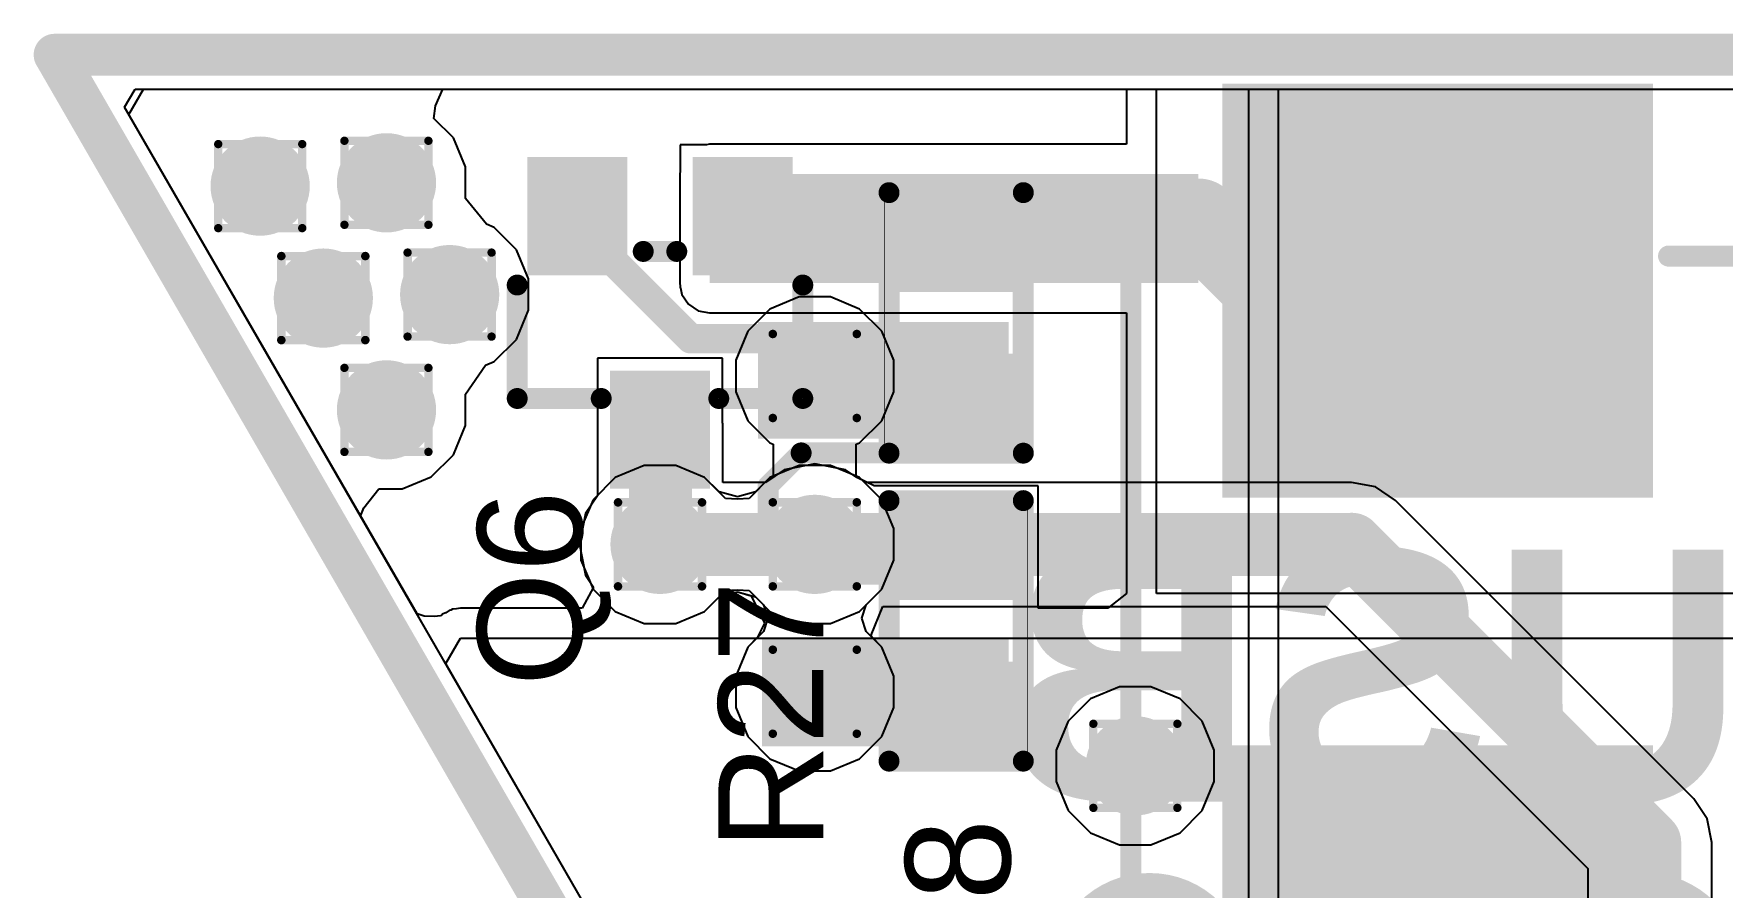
# Model space of a CAD drawing. Header units: inches. Extents: x -13 to 254, y -7 to 63.
# Drawn here: x -12.63 to -2.42, y 29.97 to 35.13 of the extents above; entities that cross this region are included whole.
import ezdxf

# ---------------------------------------------------------------- set-up
doc = ezdxf.new("R2010")
doc.units = ezdxf.units.IN
for name, color, linetype in [('Board Shape', 216, 'Continuous'), ('Bottom Layer', 5, 'Continuous'), ('Bottom Overlay', 54, 'Continuous'), ('Bottom Paste', 16, 'Continuous'), ('Bottom Solder', 6, 'Continuous'), ('Drill Drawing', 1, 'Continuous'), ('GND', 16, 'Continuous'), ('POWER', 76, 'Continuous'), ('Top Layer', 1, 'Continuous'), ('Top Overlay', 2, 'Continuous'), ('Top Paste', 8, 'Continuous'), ('Top Solder', 216, 'Continuous'), ('Via Holes', 16, 'Continuous')]:
    doc.layers.add(name, color=color, linetype=linetype)
doc.styles.add('Arial', font='', dxfattribs={"height": 0.2})
doc.styles.add('Arial_Bold', font='', dxfattribs={"height": 0.2})
doc.styles.get('Arial').set_extended_font_data('Arial')
doc.styles.get('Arial_Bold').set_extended_font_data('Arial', bold=True)

# ---------------------------------------------------------------- blocks, each defined once
blk = doc.blocks.new('R___0402_6')
at = {"layer": 'Top Layer'}
for points in [[(-0.699, -0.318), (-0.699, 0.318), (-0.241, 0.318), (-0.241, -0.318)], [(0.241, -0.318), (0.241, 0.318), (0.699, 0.318), (0.699, -0.318)]]:
    blk.add_hatch(color=1, dxfattribs=at).paths.add_polyline_path(points)
at = {"layer": 'Top Paste'}
for points in [[(-0.699, -0.318), (-0.699, 0.318), (-0.241, 0.318), (-0.241, -0.318)], [(0.241, -0.318), (0.241, 0.318), (0.699, 0.318), (0.699, -0.318)]]:
    blk.add_hatch(color=8, dxfattribs=at).paths.add_polyline_path(points)
at = {"layer": 'Top Solder'}
for points in [[(-0.754, -0.373), (-0.754, 0.373), (-0.186, 0.373), (-0.186, -0.373)], [(0.186, -0.373), (0.186, 0.373), (0.754, 0.373), (0.754, -0.373)]]:
    blk.add_hatch(color=216, dxfattribs=at).paths.add_polyline_path(points)
at = {"layer": 'Top Overlay'}
for points, const_width in [([(-0.787, 0.406), (0.787, 0.406)], 0.127), ([(-0.787, 0.406), (-0.787, -0.406)], 0.127), ([(0.787, 0.406), (0.787, -0.406)], 0.127), ([(-0.787, -0.406), (0.787, -0.406)], 0.127), ([(-0.813, -0.432), (0.813, -0.432)], 0.00323)]:
    blk.add_lwpolyline(points, dxfattribs=dict(at, const_width=const_width))
for points, const_width in [([(-0.819, 0.406, 1), (-0.756, 0.406, 1)], 0.0635), ([(-0.819, 0.406, 1), (-0.756, 0.406, 1)], 0.0635), ([(0.756, 0.406, 1), (0.819, 0.406, 1)], 0.0635), ([(0.756, 0.406, 1), (0.819, 0.406, 1)], 0.0635), ([(-0.819, -0.406, 1), (-0.756, -0.406, 1)], 0.0635), ([(-0.819, -0.406, 1), (-0.756, -0.406, 1)], 0.0635), ([(0.756, -0.406, 1), (0.819, -0.406, 1)], 0.0635), ([(0.756, -0.406, 1), (0.819, -0.406, 1)], 0.0635), ([(-0.814, -0.432, 1), (-0.812, -0.432, 1)], 0.00161), ([(0.812, -0.432, 1), (0.814, -0.432, 1)], 0.00161)]:
    blk.add_lwpolyline(points, format="xyb", close=True, dxfattribs=dict(at, const_width=const_width))
blk = doc.blocks.new('R___0402_7')
at = {"layer": 'Top Layer'}
for points in [[(-0.699, -0.318), (-0.699, 0.317), (-0.241, 0.317), (-0.241, -0.318)], [(0.241, -0.318), (0.241, 0.317), (0.699, 0.317), (0.699, -0.318)]]:
    blk.add_hatch(color=1, dxfattribs=at).paths.add_polyline_path(points)
at = {"layer": 'Top Paste'}
for points in [[(-0.699, -0.318), (-0.699, 0.317), (-0.241, 0.317), (-0.241, -0.318)], [(0.241, -0.318), (0.241, 0.317), (0.699, 0.317), (0.699, -0.318)]]:
    blk.add_hatch(color=8, dxfattribs=at).paths.add_polyline_path(points)
at = {"layer": 'Top Solder'}
for points in [[(-0.754, -0.373), (-0.754, 0.373), (-0.186, 0.373), (-0.186, -0.373)], [(0.186, -0.373), (0.186, 0.373), (0.754, 0.373), (0.754, -0.373)]]:
    blk.add_hatch(color=216, dxfattribs=at).paths.add_polyline_path(points)
at = {"layer": 'Top Overlay'}
for points, const_width in [([(0.787, 0.406), (-0.787, 0.406)], 0.127), ([(-0.787, -0.406), (-0.787, 0.406)], 0.127), ([(0.787, -0.406), (0.787, 0.406)], 0.127), ([(0.787, -0.406), (-0.787, -0.406)], 0.127), ([(0.813, -0.432), (-0.813, -0.432)], 0.00323)]:
    blk.add_lwpolyline(points, dxfattribs=dict(at, const_width=const_width))
for points, const_width in [([(-0.819, 0.406, 1), (-0.756, 0.406, 1)], 0.0635), ([(-0.819, 0.406, 1), (-0.756, 0.406, 1)], 0.0635), ([(0.756, 0.406, 1), (0.819, 0.406, 1)], 0.0635), ([(0.756, 0.406, 1), (0.819, 0.406, 1)], 0.0635), ([(-0.819, -0.406, 1), (-0.756, -0.406, 1)], 0.0635), ([(-0.819, -0.406, 1), (-0.756, -0.406, 1)], 0.0635), ([(0.756, -0.406, 1), (0.819, -0.406, 1)], 0.0635), ([(0.756, -0.406, 1), (0.819, -0.406, 1)], 0.0635), ([(-0.814, -0.432, 1), (-0.812, -0.432, 1)], 0.00161), ([(0.812, -0.432, 1), (0.814, -0.432, 1)], 0.00161)]:
    blk.add_lwpolyline(points, format="xyb", close=True, dxfattribs=dict(at, const_width=const_width))
blk = doc.blocks.new('SOT_523__8')
at = {"layer": 'Top Layer'}
for points in [[(-0.2, 0.9), (0.2, 0.9), (0.2, 0.39), (-0.2, 0.39)], [(-0.7, -0.39), (-0.3, -0.39), (-0.3, -0.9), (-0.7, -0.9)], [(0.3, -0.39), (0.7, -0.39), (0.7, -0.9), (0.3, -0.9)]]:
    blk.add_hatch(color=1, dxfattribs=at).paths.add_polyline_path(points)
at = {"layer": 'Top Paste'}
for points in [[(-0.2, 0.9), (0.2, 0.9), (0.2, 0.39), (-0.2, 0.39)], [(-0.7, -0.39), (-0.3, -0.39), (-0.3, -0.9), (-0.7, -0.9)], [(0.3, -0.39), (0.7, -0.39), (0.7, -0.9), (0.3, -0.9)]]:
    blk.add_hatch(color=8, dxfattribs=at).paths.add_polyline_path(points)
at = {"layer": 'Top Solder'}
for points in [[(-0.302, 1.002), (0.302, 1.002), (0.302, 0.288), (-0.302, 0.288)], [(-0.802, -0.288), (-0.198, -0.288), (-0.198, -1.002), (-0.802, -1.002)], [(0.198, -0.288), (0.802, -0.288), (0.802, -1.002), (0.198, -1.002)]]:
    blk.add_hatch(color=216, dxfattribs=at).paths.add_polyline_path(points)
at = {"layer": 'Top Overlay', "const_width": 0.127}
for points in [[(-0.864, -0.229), (-0.864, 0.457)], [(-0.356, 0.457), (-0.864, 0.457)], [(0.864, 0.457), (0.356, 0.457)], [(0.864, 0.457), (0.864, -0.229)], [(0.102, -0.432), (-0.102, -0.432)], [(-0.838, -0.635), (-0.965, -0.508)], [(-0.965, -0.508), (-0.965, -0.762)], [(-0.838, -0.635), (-0.965, -0.762)]]:
    blk.add_lwpolyline(points, dxfattribs=at)
at = {"layer": 'Top Overlay', "const_width": 0.0635}
for points in [[(-0.895, 0.457, 1), (-0.832, 0.457, 1)], [(-0.895, 0.457, 1), (-0.832, 0.457, 1)], [(-0.387, 0.457, 1), (-0.324, 0.457, 1)], [(0.324, 0.457, 1), (0.387, 0.457, 1)], [(0.832, 0.457, 1), (0.895, 0.457, 1)], [(0.832, 0.457, 1), (0.895, 0.457, 1)], [(-0.895, -0.229, 1), (-0.832, -0.229, 1)], [(0.832, -0.229, 1), (0.895, -0.229, 1)], [(-0.133, -0.432, 1), (-0.07, -0.432, 1)], [(0.07, -0.432, 1), (0.133, -0.432, 1)], [(-0.997, -0.508, 1), (-0.933, -0.508, 1)], [(-0.997, -0.508, 1), (-0.933, -0.508, 1)], [(-0.87, -0.635, 1), (-0.806, -0.635, 1)], [(-0.87, -0.635, 1), (-0.806, -0.635, 1)], [(-0.997, -0.762, 1), (-0.933, -0.762, 1)], [(-0.997, -0.762, 1), (-0.933, -0.762, 1)]]:
    blk.add_lwpolyline(points, format="xyb", close=True, dxfattribs=at)
blk = doc.blocks.new('SMB__10')
at = {"layer": 'Top Layer'}
for points in [[(-3.15, -1.2), (-3.15, 1.2), (-0.85, 1.2), (-0.85, -1.2)], [(0.85, -1.2), (0.85, 1.2), (3.15, 1.2), (3.15, -1.2)]]:
    blk.add_hatch(color=1, dxfattribs=at).paths.add_polyline_path(points)
at = {"layer": 'Top Overlay'}
for points in [[(2.593, 1.29), (4.586, 1.29), (4.586, 1.91), (2.593, 1.91)], [(3.346, -1.651), (4.586, -1.651), (4.586, 1.347), (3.346, 1.347)], [(2.588, -1.904), (4.586, -1.904), (4.586, -1.283), (2.588, -1.283)]]:
    blk.add_hatch(color=2, dxfattribs=at).paths.add_polyline_path(points)
at = {"layer": 'Top Paste'}
for points in [[(-3.15, -1.2), (-3.15, 1.2), (-0.85, 1.2), (-0.85, -1.2)], [(0.85, -1.2), (0.85, 1.2), (3.15, 1.2), (3.15, -1.2)]]:
    blk.add_hatch(color=8, dxfattribs=at).paths.add_polyline_path(points)
at = {"layer": 'Top Solder'}
for points in [[(-3.252, -1.302), (-3.252, 1.302), (-0.749, 1.302), (-0.749, -1.302)], [(0.748, -1.302), (0.748, 1.302), (3.251, 1.302), (3.251, -1.302)]]:
    blk.add_hatch(color=216, dxfattribs=at).paths.add_polyline_path(points)
at = {"layer": 'Top Overlay', "const_width": 0.127}
for points in [[(-2.21, 1.397), (-2.21, 1.854)], [(2.591, 1.854), (-2.21, 1.854)], [(-2.21, -1.854), (-2.21, -1.397)], [(2.591, -1.854), (-2.21, -1.854)]]:
    blk.add_lwpolyline(points, dxfattribs=at)
at = {"layer": 'Top Overlay', "const_width": 0.0635}
for points in [[(-2.242, 1.854, 1), (-2.178, 1.854, 1)], [(-2.242, 1.854, 1), (-2.178, 1.854, 1)], [(2.559, 1.854, 1), (2.623, 1.854, 1)], [(-2.242, 1.397, 1), (-2.178, 1.397, 1)], [(-2.242, -1.397, 1), (-2.178, -1.397, 1)], [(-2.242, -1.854, 1), (-2.178, -1.854, 1)], [(-2.242, -1.854, 1), (-2.178, -1.854, 1)], [(2.559, -1.854, 1), (2.623, -1.854, 1)]]:
    blk.add_lwpolyline(points, format="xyb", close=True, dxfattribs=at)
blk = doc.blocks.new('T____________0_5___B_17')
at = {"layer": 'Bottom Layer'}
h = blk.add_hatch(color=5, dxfattribs=at)
edge = h.paths.add_edge_path()
edge.add_arc((-3.37, -2.448), 0.5, 180, 360)
edge.add_line((-2.87, -2.448), (-2.87, -1.948))
edge.add_arc((-3.37, -1.948), 0.5, 0, 180)
edge.add_line((-3.87, -1.948), (-3.87, -2.448))
at = {"layer": 'Bottom Paste'}
h = blk.add_hatch(color=16, dxfattribs=at)
edge = h.paths.add_edge_path()
edge.add_arc((-3.37, -2.448), 0.5, 180, 360)
edge.add_line((-2.87, -2.448), (-2.87, -1.948))
edge.add_arc((-3.37, -1.948), 0.5, 0, 180)
edge.add_line((-3.87, -1.948), (-3.87, -2.448))
at = {"layer": 'Bottom Solder'}
h = blk.add_hatch(color=6, dxfattribs=at)
edge = h.paths.add_edge_path()
edge.add_arc((-3.37, -2.448), 0.602, 180, 360)
edge.add_line((-2.769, -2.448), (-2.769, -1.948))
edge.add_arc((-3.37, -1.948), 0.602, 0, 180)
edge.add_line((-3.972, -1.948), (-3.972, -2.448))
blk = doc.blocks.new('T____________0_5___B_18')
at = {"layer": 'Bottom Layer'}
h = blk.add_hatch(color=5, dxfattribs=at)
edge = h.paths.add_edge_path()
edge.add_arc((-3.48, -0.733), 0.5, 180, 360)
edge.add_line((-2.98, -0.733), (-2.98, -0.233))
edge.add_arc((-3.48, -0.233), 0.5, 0, 180)
edge.add_line((-3.98, -0.233), (-3.98, -0.733))
at = {"layer": 'Bottom Paste'}
h = blk.add_hatch(color=16, dxfattribs=at)
edge = h.paths.add_edge_path()
edge.add_arc((-3.48, -0.733), 0.5, 180, 360)
edge.add_line((-2.98, -0.733), (-2.98, -0.233))
edge.add_arc((-3.48, -0.233), 0.5, 0, 180)
edge.add_line((-3.98, -0.233), (-3.98, -0.733))
at = {"layer": 'Bottom Solder'}
h = blk.add_hatch(color=6, dxfattribs=at)
edge = h.paths.add_edge_path()
edge.add_arc((-3.48, -0.733), 0.602, 180, 360)
edge.add_line((-2.878, -0.733), (-2.878, -0.233))
edge.add_arc((-3.48, -0.233), 0.602, 0, 180)
edge.add_line((-4.081, -0.233), (-4.081, -0.733))
blk = doc.blocks.new('T____________0_5___B_19')
at = {"layer": 'Bottom Layer'}
h = blk.add_hatch(color=5, dxfattribs=at)
edge = h.paths.add_edge_path()
edge.add_arc((-9.288, -2.43), 0.5, 180, 360)
edge.add_line((-8.788, -2.43), (-8.788, -1.93))
edge.add_arc((-9.288, -1.93), 0.5, 0, 180)
edge.add_line((-9.788, -1.93), (-9.788, -2.43))
at = {"layer": 'Bottom Paste'}
h = blk.add_hatch(color=16, dxfattribs=at)
edge = h.paths.add_edge_path()
edge.add_arc((-9.288, -2.43), 0.5, 180, 360)
edge.add_line((-8.788, -2.43), (-8.788, -1.93))
edge.add_arc((-9.288, -1.93), 0.5, 0, 180)
edge.add_line((-9.788, -1.93), (-9.788, -2.43))
at = {"layer": 'Bottom Solder'}
h = blk.add_hatch(color=6, dxfattribs=at)
edge = h.paths.add_edge_path()
edge.add_arc((-9.288, -2.43), 0.602, 180, 360)
edge.add_line((-8.687, -2.43), (-8.687, -1.93))
edge.add_arc((-9.288, -1.93), 0.602, 0, 180)
edge.add_line((-9.89, -1.93), (-9.89, -2.43))

msp = doc.modelspace()

# ---------------------------------------------------------------- hatches: boundary and pattern name
at = {"layer": 'Bottom Layer'}
h = msp.add_hatch(color=5, dxfattribs=at)
edge = h.paths.add_edge_path()
edge.add_arc((-10.494, 34.226), 0.3, 0, 360)
h = msp.add_hatch(color=5, dxfattribs=at)
edge = h.paths.add_edge_path()
edge.add_arc((-11.258, 34.206), 0.3, 0, 360)
h = msp.add_hatch(color=5, dxfattribs=at)
edge = h.paths.add_edge_path()
edge.add_arc((-10.876, 33.529), 0.3, 0, 360)
h = msp.add_hatch(color=5, dxfattribs=at)
edge = h.paths.add_edge_path()
edge.add_arc((-10.112, 33.55), 0.3, 0, 360)
h = msp.add_hatch(color=5, dxfattribs=at)
edge = h.paths.add_edge_path()
edge.add_arc((-7.904, 33.058), 0.3, 0, 360)
h = msp.add_hatch(color=5, dxfattribs=at)
edge = h.paths.add_edge_path()
edge.add_arc((-10.494, 32.853), 0.3, 0, 360)
h = msp.add_hatch(color=5, dxfattribs=at)
edge = h.paths.add_edge_path()
edge.add_arc((-8.84, 32.04), 0.3, 0, 360)
h = msp.add_hatch(color=5, dxfattribs=at)
edge = h.paths.add_edge_path()
edge.add_arc((-7.904, 32.04), 0.3, 0, 360)
h = msp.add_hatch(color=5, dxfattribs=at)
edge = h.paths.add_edge_path()
edge.add_arc((-7.904, 31.149), 0.3, 0, 360)
h = msp.add_hatch(color=5, dxfattribs=at)
edge = h.paths.add_edge_path()
edge.add_arc((-5.966, 30.701), 0.3, 0, 360)
at = {"layer": 'GND'}
h = msp.add_hatch(color=16, dxfattribs=at)
edge = h.paths.add_edge_path()
edge.add_arc((-10.494, 34.226), 0.3, 0, 360)
h = msp.add_hatch(color=16, dxfattribs=at)
edge = h.paths.add_edge_path()
edge.add_arc((-11.258, 34.206), 0.3, 0, 360)
h = msp.add_hatch(color=16, dxfattribs=at)
edge = h.paths.add_edge_path()
edge.add_arc((-10.876, 33.529), 0.3, 0, 360)
h = msp.add_hatch(color=16, dxfattribs=at)
edge = h.paths.add_edge_path()
edge.add_arc((-10.112, 33.55), 0.3, 0, 360)
h = msp.add_hatch(color=16, dxfattribs=at)
edge = h.paths.add_edge_path()
edge.add_arc((-7.904, 33.058), 0.3, 0, 360)
h = msp.add_hatch(color=16, dxfattribs=at)
edge = h.paths.add_edge_path()
edge.add_arc((-10.494, 32.853), 0.3, 0, 360)
h = msp.add_hatch(color=16, dxfattribs=at)
edge = h.paths.add_edge_path()
edge.add_arc((-8.84, 32.04), 0.3, 0, 360)
h = msp.add_hatch(color=16, dxfattribs=at)
edge = h.paths.add_edge_path()
edge.add_arc((-7.904, 32.04), 0.3, 0, 360)
h = msp.add_hatch(color=16, dxfattribs=at)
edge = h.paths.add_edge_path()
edge.add_arc((-7.904, 31.149), 0.3, 0, 360)
h = msp.add_hatch(color=16, dxfattribs=at)
edge = h.paths.add_edge_path()
edge.add_arc((-5.966, 30.701), 0.3, 0, 360)
at = {"layer": 'POWER'}
h = msp.add_hatch(color=76, dxfattribs=at)
edge = h.paths.add_edge_path()
edge.add_arc((-10.494, 34.226), 0.3, 0, 360)
h = msp.add_hatch(color=76, dxfattribs=at)
edge = h.paths.add_edge_path()
edge.add_arc((-11.258, 34.206), 0.3, 0, 360)
h = msp.add_hatch(color=76, dxfattribs=at)
edge = h.paths.add_edge_path()
edge.add_arc((-10.876, 33.529), 0.3, 0, 360)
h = msp.add_hatch(color=76, dxfattribs=at)
edge = h.paths.add_edge_path()
edge.add_arc((-10.112, 33.55), 0.3, 0, 360)
h = msp.add_hatch(color=76, dxfattribs=at)
edge = h.paths.add_edge_path()
edge.add_arc((-7.904, 33.058), 0.3, 0, 360)
h = msp.add_hatch(color=76, dxfattribs=at)
edge = h.paths.add_edge_path()
edge.add_arc((-10.494, 32.853), 0.3, 0, 360)
h = msp.add_hatch(color=76, dxfattribs=at)
edge = h.paths.add_edge_path()
edge.add_arc((-8.84, 32.04), 0.3, 0, 360)
h = msp.add_hatch(color=76, dxfattribs=at)
edge = h.paths.add_edge_path()
edge.add_arc((-7.904, 32.04), 0.3, 0, 360)
h = msp.add_hatch(color=76, dxfattribs=at)
edge = h.paths.add_edge_path()
edge.add_arc((-7.904, 31.149), 0.3, 0, 360)
h = msp.add_hatch(color=76, dxfattribs=at)
edge = h.paths.add_edge_path()
edge.add_arc((-5.966, 30.701), 0.3, 0, 360)
at = {"layer": 'Top Layer'}
h = msp.add_hatch(color=1, dxfattribs=at)
edge = h.paths.add_edge_path()
edge.add_arc((-10.494, 34.226), 0.3, 0, 360)
h = msp.add_hatch(color=1, dxfattribs=at)
edge = h.paths.add_edge_path()
edge.add_arc((-11.258, 34.206), 0.3, 0, 360)
for points in [[(-8.54, 33.62), (-5.584, 33.62), (-5.584, 34.279), (-8.54, 34.279)], [(-8.247, 32.68), (-6.731, 32.68), (-6.731, 33.385), (-8.247, 33.385)], [(-8.223, 30.819), (-6.731, 30.819), (-6.731, 31.473), (-8.223, 31.473)]]:
    msp.add_hatch(color=1, dxfattribs=at).paths.add_polyline_path(points)
h = msp.add_hatch(color=1, dxfattribs=at)
edge = h.paths.add_edge_path()
edge.add_arc((-10.876, 33.529), 0.3, 0, 360)
h = msp.add_hatch(color=1, dxfattribs=at)
edge = h.paths.add_edge_path()
edge.add_arc((-10.112, 33.55), 0.3, 0, 360)
h = msp.add_hatch(color=1, dxfattribs=at)
edge = h.paths.add_edge_path()
edge.add_arc((-7.904, 33.058), 0.3, 0, 360)
h = msp.add_hatch(color=1, dxfattribs=at)
edge = h.paths.add_edge_path()
edge.add_arc((-10.494, 32.853), 0.3, 0, 360)
h = msp.add_hatch(color=1, dxfattribs=at)
edge = h.paths.add_edge_path()
edge.add_arc((-8.84, 32.04), 0.3, 0, 360)
h = msp.add_hatch(color=1, dxfattribs=at)
edge = h.paths.add_edge_path()
edge.add_arc((-7.904, 32.04), 0.3, 0, 360)
h = msp.add_hatch(color=1, dxfattribs=at)
edge = h.paths.add_edge_path()
edge.add_arc((-7.904, 31.149), 0.3, 0, 360)
h = msp.add_hatch(color=1, dxfattribs=at)
edge = h.paths.add_edge_path()
edge.add_arc((-5.966, 30.701), 0.3, 0, 360)
at = {"layer": 'Via Holes'}
h = msp.add_hatch(color=7, dxfattribs=at)
edge = h.paths.add_edge_path()
edge.add_arc((-11.258, 34.206), 0.15, 0, 360)
h = msp.add_hatch(color=7, dxfattribs=at)
edge = h.paths.add_edge_path()
edge.add_arc((-10.494, 34.226), 0.15, 0, 360)
h = msp.add_hatch(color=7, dxfattribs=at)
edge = h.paths.add_edge_path()
edge.add_arc((-10.112, 33.55), 0.15, 0, 360)
h = msp.add_hatch(color=7, dxfattribs=at)
edge = h.paths.add_edge_path()
edge.add_arc((-10.876, 33.529), 0.15, 0, 360)
h = msp.add_hatch(color=7, dxfattribs=at)
edge = h.paths.add_edge_path()
edge.add_arc((-7.904, 33.058), 0.15, 0, 360)
h = msp.add_hatch(color=7, dxfattribs=at)
edge = h.paths.add_edge_path()
edge.add_arc((-10.494, 32.853), 0.15, 0, 360)
h = msp.add_hatch(color=7, dxfattribs=at)
edge = h.paths.add_edge_path()
edge.add_arc((-8.84, 32.04), 0.15, 0, 360)
h = msp.add_hatch(color=7, dxfattribs=at)
edge = h.paths.add_edge_path()
edge.add_arc((-7.904, 32.04), 0.15, 0, 360)
h = msp.add_hatch(color=7, dxfattribs=at)
edge = h.paths.add_edge_path()
edge.add_arc((-7.904, 31.149), 0.15, 0, 360)
h = msp.add_hatch(color=7, dxfattribs=at)
edge = h.paths.add_edge_path()
edge.add_arc((-5.966, 30.701), 0.15, 0, 360)

# ---------------------------------------------------------------- linework, layer by layer
at = {"layer": 'Board Shape', "const_width": 0.254}
for points in [[(-12.5, 35), (-5.423, 22.743)], [(-12.5, 35), (21.5, 35)]]:
    msp.add_lwpolyline(points, dxfattribs=at)
at = {"layer": 'Board Shape', "const_width": 0.127}
msp.add_lwpolyline([(-12.564, 35, 1), (-12.437, 35, 1)], format="xyb", close=True, dxfattribs=at)
msp.add_lwpolyline([(-12.564, 35, 1), (-12.437, 35, 1)], format="xyb", close=True, dxfattribs=at)
at = {"layer": 'Bottom Layer'}
for p, q in [((-12.078, 34.683), (-12.014, 34.793)), ((-12.014, 34.793), (-5.281, 34.793)), ((-5.281, 34.793), (-5.281, 28.341)), ((-5.1, 28.341), (-5.1, 34.793)), ((-5.1, 34.793), (14.655, 34.793)), ((-9.126, 29.57), (-12.078, 34.683)), ((-8.935, 32.517), (-9.111, 32.445)), ((-8.745, 32.517), (-8.935, 32.517)), ((-8.57, 32.445), (-8.745, 32.517)), ((-7.999, 32.517), (-8.175, 32.445)), ((-7.809, 32.517), (-7.999, 32.517)), ((-7.633, 32.445), (-7.809, 32.517)), ((-9.111, 32.445), (-9.245, 32.31)), ((-8.443, 32.318), (-8.57, 32.445)), ((-8.175, 32.445), (-8.301, 32.318)), ((-7.499, 32.31), (-7.633, 32.445)), ((-9.245, 32.31), (-9.318, 32.135)), ((-8.372, 32.314), (-8.443, 32.318)), ((-8.301, 32.318), (-8.372, 32.314)), ((-7.426, 32.135), (-7.499, 32.31)), ((-9.318, 32.135), (-9.318, 31.945)), ((-7.426, 31.945), (-7.426, 32.135)), ((-9.318, 31.945), (-9.245, 31.769)), ((-7.499, 31.769), (-7.426, 31.945)), ((-9.245, 31.769), (-9.111, 31.635)), ((-8.57, 31.635), (-8.443, 31.761)), ((-8.443, 31.761), (-8.372, 31.765)), ((-8.372, 31.765), (-8.301, 31.761)), ((-8.301, 31.761), (-8.215, 31.675)), ((-7.593, 31.675), (-7.499, 31.769)), ((-8.215, 31.675), (-8.188, 31.594)), ((-7.62, 31.594), (-7.593, 31.675)), ((-9.111, 31.635), (-8.935, 31.562)), ((-8.935, 31.562), (-8.745, 31.562)), ((-8.745, 31.562), (-8.57, 31.635)), ((-8.188, 31.594), (-8.215, 31.514)), ((-7.593, 31.514), (-7.62, 31.594)), ((-8.215, 31.514), (-8.309, 31.419)), ((-7.499, 31.419), (-7.593, 31.514)), ((-8.309, 31.419), (-8.382, 31.244)), ((-7.426, 31.244), (-7.499, 31.419)), ((-8.382, 31.244), (-8.382, 31.054)), ((-7.426, 31.054), (-7.426, 31.244)), ((-8.382, 31.054), (-8.309, 30.878)), ((-7.499, 30.878), (-7.426, 31.054)), ((-8.309, 30.878), (-8.175, 30.744)), ((-7.633, 30.744), (-7.499, 30.878)), ((-8.175, 30.744), (-7.999, 30.671)), ((-7.809, 30.671), (-7.633, 30.744)), ((-7.999, 30.671), (-7.809, 30.671))]:
    msp.add_line(p, q, dxfattribs=at)
at = {"layer": 'Drill Drawing', "const_width": 0.0508}
for points in [[(-11.512, 34.46), (-11.004, 34.46)], [(-11.512, 33.952), (-11.512, 34.46)], [(-11.004, 33.952), (-11.004, 34.46)], [(-10.748, 34.48), (-10.24, 34.48)], [(-10.748, 33.972), (-10.748, 34.48)], [(-10.24, 33.972), (-10.24, 34.48)], [(-11.512, 33.952), (-11.004, 33.952)], [(-10.748, 33.972), (-10.24, 33.972)], [(-11.13, 33.783), (-10.622, 33.783)], [(-11.13, 33.275), (-11.13, 33.783)], [(-10.622, 33.275), (-10.622, 33.783)], [(-10.366, 33.804), (-9.858, 33.804)], [(-10.366, 33.296), (-10.366, 33.804)], [(-9.858, 33.296), (-9.858, 33.804)], [(-11.13, 33.275), (-10.622, 33.275)], [(-10.366, 33.296), (-9.858, 33.296)], [(-8.158, 33.312), (-7.65, 33.312)], [(-8.158, 32.804), (-8.158, 33.312)], [(-7.65, 32.804), (-7.65, 33.312)], [(-10.748, 33.107), (-10.24, 33.107)], [(-10.748, 32.599), (-10.748, 33.107)], [(-10.24, 32.599), (-10.24, 33.107)], [(-8.158, 32.804), (-7.65, 32.804)], [(-10.748, 32.599), (-10.24, 32.599)], [(-9.094, 32.294), (-8.586, 32.294)], [(-9.094, 31.786), (-9.094, 32.294)], [(-8.586, 31.786), (-8.586, 32.294)], [(-8.158, 32.294), (-7.65, 32.294)], [(-8.158, 31.786), (-8.158, 32.294)], [(-7.65, 31.786), (-7.65, 32.294)], [(-9.094, 31.786), (-8.586, 31.786)], [(-8.158, 31.786), (-7.65, 31.786)], [(-8.158, 31.403), (-7.65, 31.403)], [(-8.158, 30.895), (-8.158, 31.403)], [(-7.65, 30.895), (-7.65, 31.403)], [(-6.22, 30.955), (-5.712, 30.955)], [(-6.22, 30.447), (-6.22, 30.955)], [(-5.712, 30.447), (-5.712, 30.955)], [(-8.158, 30.895), (-7.65, 30.895)], [(-6.22, 30.447), (-5.712, 30.447)]]:
    msp.add_lwpolyline(points, dxfattribs=at)
at = {"layer": 'Drill Drawing', "const_width": 0.0254}
for points in [[(-11.524, 34.46, 1), (-11.499, 34.46, 1)], [(-11.524, 34.46, 1), (-11.499, 34.46, 1)], [(-11.016, 34.46, 1), (-10.991, 34.46, 1)], [(-11.016, 34.46, 1), (-10.991, 34.46, 1)], [(-10.761, 34.48, 1), (-10.736, 34.48, 1)], [(-10.761, 34.48, 1), (-10.736, 34.48, 1)], [(-10.253, 34.48, 1), (-10.228, 34.48, 1)], [(-10.253, 34.48, 1), (-10.228, 34.48, 1)], [(-11.524, 33.952, 1), (-11.499, 33.952, 1)], [(-11.524, 33.952, 1), (-11.499, 33.952, 1)], [(-11.016, 33.952, 1), (-10.991, 33.952, 1)], [(-11.016, 33.952, 1), (-10.991, 33.952, 1)], [(-10.761, 33.972, 1), (-10.736, 33.972, 1)], [(-10.761, 33.972, 1), (-10.736, 33.972, 1)], [(-10.253, 33.972, 1), (-10.228, 33.972, 1)], [(-10.253, 33.972, 1), (-10.228, 33.972, 1)], [(-11.143, 33.783, 1), (-11.117, 33.783, 1)], [(-11.143, 33.783, 1), (-11.117, 33.783, 1)], [(-10.635, 33.783, 1), (-10.609, 33.783, 1)], [(-10.635, 33.783, 1), (-10.609, 33.783, 1)], [(-10.379, 33.804, 1), (-10.354, 33.804, 1)], [(-10.379, 33.804, 1), (-10.354, 33.804, 1)], [(-9.871, 33.804, 1), (-9.846, 33.804, 1)], [(-9.871, 33.804, 1), (-9.846, 33.804, 1)], [(-11.143, 33.275, 1), (-11.117, 33.275, 1)], [(-11.143, 33.275, 1), (-11.117, 33.275, 1)], [(-10.635, 33.275, 1), (-10.609, 33.275, 1)], [(-10.635, 33.275, 1), (-10.609, 33.275, 1)], [(-10.379, 33.296, 1), (-10.354, 33.296, 1)], [(-10.379, 33.296, 1), (-10.354, 33.296, 1)], [(-9.871, 33.296, 1), (-9.846, 33.296, 1)], [(-9.871, 33.296, 1), (-9.846, 33.296, 1)], [(-8.171, 33.312, 1), (-8.145, 33.312, 1)], [(-8.171, 33.312, 1), (-8.145, 33.312, 1)], [(-7.663, 33.312, 1), (-7.637, 33.312, 1)], [(-7.663, 33.312, 1), (-7.637, 33.312, 1)], [(-10.761, 33.107, 1), (-10.736, 33.107, 1)], [(-10.761, 33.107, 1), (-10.736, 33.107, 1)], [(-10.253, 33.107, 1), (-10.228, 33.107, 1)], [(-10.253, 33.107, 1), (-10.228, 33.107, 1)], [(-8.171, 32.804, 1), (-8.145, 32.804, 1)], [(-8.171, 32.804, 1), (-8.145, 32.804, 1)], [(-7.663, 32.804, 1), (-7.637, 32.804, 1)], [(-7.663, 32.804, 1), (-7.637, 32.804, 1)], [(-10.761, 32.599, 1), (-10.736, 32.599, 1)], [(-10.761, 32.599, 1), (-10.736, 32.599, 1)], [(-10.253, 32.599, 1), (-10.228, 32.599, 1)], [(-10.253, 32.599, 1), (-10.228, 32.599, 1)], [(-9.107, 32.294, 1), (-9.081, 32.294, 1)], [(-9.107, 32.294, 1), (-9.081, 32.294, 1)], [(-8.599, 32.294, 1), (-8.573, 32.294, 1)], [(-8.599, 32.294, 1), (-8.573, 32.294, 1)], [(-8.171, 32.294, 1), (-8.145, 32.294, 1)], [(-8.171, 32.294, 1), (-8.145, 32.294, 1)], [(-7.663, 32.294, 1), (-7.637, 32.294, 1)], [(-7.663, 32.294, 1), (-7.637, 32.294, 1)], [(-9.107, 31.786, 1), (-9.081, 31.786, 1)], [(-9.107, 31.786, 1), (-9.081, 31.786, 1)], [(-8.599, 31.786, 1), (-8.573, 31.786, 1)], [(-8.599, 31.786, 1), (-8.573, 31.786, 1)], [(-8.171, 31.786, 1), (-8.145, 31.786, 1)], [(-8.171, 31.786, 1), (-8.145, 31.786, 1)], [(-7.663, 31.786, 1), (-7.637, 31.786, 1)], [(-7.663, 31.786, 1), (-7.637, 31.786, 1)], [(-8.171, 31.403, 1), (-8.145, 31.403, 1)], [(-8.171, 31.403, 1), (-8.145, 31.403, 1)], [(-7.663, 31.403, 1), (-7.637, 31.403, 1)], [(-7.663, 31.403, 1), (-7.637, 31.403, 1)], [(-6.232, 30.955, 1), (-6.207, 30.955, 1)], [(-6.232, 30.955, 1), (-6.207, 30.955, 1)], [(-5.724, 30.955, 1), (-5.699, 30.955, 1)], [(-5.724, 30.955, 1), (-5.699, 30.955, 1)], [(-8.171, 30.895, 1), (-8.145, 30.895, 1)], [(-8.171, 30.895, 1), (-8.145, 30.895, 1)], [(-7.663, 30.895, 1), (-7.637, 30.895, 1)], [(-7.663, 30.895, 1), (-7.637, 30.895, 1)], [(-6.232, 30.447, 1), (-6.207, 30.447, 1)], [(-6.232, 30.447, 1), (-6.207, 30.447, 1)], [(-5.724, 30.447, 1), (-5.699, 30.447, 1)], [(-5.724, 30.447, 1), (-5.699, 30.447, 1)]]:
    msp.add_lwpolyline(points, format="xyb", close=True, dxfattribs=at)
at = {"layer": 'GND'}
for p, q in [((-12.052, 34.639), (-11.963, 34.793)), ((-11.963, 34.793), (20.963, 34.793)), ((-9.158, 29.625), (-12.052, 34.639)), ((-8.935, 32.517), (-9.111, 32.445)), ((-8.745, 32.517), (-8.935, 32.517)), ((-8.57, 32.445), (-8.745, 32.517)), ((-7.999, 32.517), (-8.175, 32.445)), ((-7.809, 32.517), (-7.999, 32.517)), ((-7.633, 32.445), (-7.809, 32.517)), ((-9.111, 32.445), (-9.245, 32.31)), ((-8.482, 32.357), (-8.57, 32.445)), ((-8.175, 32.445), (-8.262, 32.357)), ((-7.604, 32.415), (-7.633, 32.445)), ((-4.658, 32.415), (-7.604, 32.415)), ((-4.514, 32.387), (-4.658, 32.415)), ((-4.392, 32.305), (-4.514, 32.387)), ((-9.245, 32.31), (-9.318, 32.135)), ((-8.372, 32.327), (-8.482, 32.357)), ((-8.262, 32.357), (-8.372, 32.327)), ((-2.589, 30.502), (-4.392, 32.305)), ((-9.318, 32.135), (-9.318, 31.945)), ((-9.318, 31.945), (-9.245, 31.769)), ((-9.245, 31.769), (-9.111, 31.635)), ((-8.57, 31.635), (-8.482, 31.722)), ((-8.482, 31.722), (-8.372, 31.752)), ((-8.372, 31.752), (-8.289, 31.729)), ((-8.289, 31.729), (-8.209, 31.563)), ((-7.564, 31.491), (-7.492, 31.664)), ((-7.492, 31.664), (-4.813, 31.664)), ((-4.813, 31.664), (-3.23, 30.081)), ((-9.111, 31.635), (-8.935, 31.562)), ((-8.935, 31.562), (-8.745, 31.562)), ((-8.745, 31.562), (-8.57, 31.635)), ((-8.209, 31.563), (-8.25, 31.478)), ((-8.25, 31.478), (-8.309, 31.419)), ((-7.558, 31.478), (-7.564, 31.491)), ((-7.499, 31.419), (-7.558, 31.478)), ((-8.309, 31.419), (-8.382, 31.244)), ((-7.426, 31.244), (-7.499, 31.419)), ((-8.382, 31.244), (-8.382, 31.054)), ((-7.426, 31.054), (-7.426, 31.244)), ((-8.382, 31.054), (-8.309, 30.878)), ((-7.499, 30.878), (-7.426, 31.054)), ((-8.309, 30.878), (-8.175, 30.744)), ((-7.633, 30.744), (-7.499, 30.878)), ((-8.175, 30.744), (-7.999, 30.671)), ((-7.809, 30.671), (-7.633, 30.744)), ((-7.999, 30.671), (-7.809, 30.671)), ((-2.508, 30.381), (-2.589, 30.502)), ((-2.479, 30.237), (-2.508, 30.381)), ((-2.479, 27.254), (-2.479, 30.237)), ((-3.23, 30.081), (-3.23, 27.254))]:
    msp.add_line(p, q, dxfattribs=at)
at = {"layer": 'GND', "const_width": 0.381}
for points in [[(-7.904, 32.04), (-4.658, 32.04)], [(-4.658, 32.04), (-2.855, 30.237)], [(-2.855, 27.097), (-2.855, 30.237)]]:
    msp.add_lwpolyline(points, dxfattribs=at)
at = {"layer": 'GND', "const_width": 0.191}
for points in [[(-7.999, 32.04, 1), (-7.809, 32.04, 1)], [(-4.753, 32.04, 1), (-4.562, 32.04, 1)], [(-4.753, 32.04, 1), (-4.562, 32.04, 1)], [(-2.95, 30.237, 1), (-2.76, 30.237, 1)], [(-2.95, 30.237, 1), (-2.76, 30.237, 1)]]:
    msp.add_lwpolyline(points, format="xyb", close=True, dxfattribs=at)
at = {"layer": 'POWER'}
for p, q in [((-10.197, 34.692), (-10.153, 34.793)), ((-10.153, 34.793), (19.96, 34.793)), ((-10.207, 34.615), (-10.197, 34.692)), ((-10.089, 34.497), (-10.207, 34.615)), ((-10.016, 34.322), (-10.089, 34.497)), ((-10.016, 34.131), (-10.016, 34.322)), ((-9.889, 33.975), (-10.016, 34.131)), ((-9.842, 33.955), (-9.889, 33.975)), ((-9.707, 33.821), (-9.842, 33.955)), ((-9.635, 33.645), (-9.707, 33.821)), ((-9.635, 33.455), (-9.635, 33.645)), ((-7.999, 33.536), (-8.175, 33.463)), ((-7.809, 33.536), (-7.999, 33.536)), ((-7.633, 33.463), (-7.809, 33.536)), ((-9.707, 33.279), (-9.635, 33.455)), ((-8.175, 33.463), (-8.309, 33.329)), ((-7.499, 33.329), (-7.633, 33.463)), ((-8.309, 33.329), (-8.382, 33.153)), ((-7.426, 33.153), (-7.499, 33.329)), ((-9.842, 33.145), (-9.707, 33.279)), ((-10.016, 32.948), (-9.896, 33.123)), ((-9.896, 33.123), (-9.842, 33.145)), ((-8.382, 33.153), (-8.382, 32.963)), ((-7.426, 32.963), (-7.426, 33.153)), ((-10.016, 32.758), (-10.016, 32.948)), ((-8.382, 32.963), (-8.309, 32.787)), ((-7.499, 32.787), (-7.426, 32.963)), ((-8.309, 32.787), (-8.175, 32.653)), ((-7.633, 32.653), (-7.499, 32.787)), ((-10.089, 32.582), (-10.016, 32.758)), ((-10.224, 32.448), (-10.089, 32.582)), ((-8.175, 32.653), (-8.155, 32.645)), ((-8.155, 32.645), (-8.155, 32.453)), ((-7.653, 32.645), (-7.633, 32.653)), ((-7.653, 32.453), (-7.653, 32.645)), ((-8.935, 32.517), (-9.111, 32.445)), ((-8.745, 32.517), (-8.935, 32.517)), ((-8.57, 32.445), (-8.745, 32.517)), ((-10.632, 32.261), (-10.54, 32.375)), ((-10.54, 32.375), (-10.399, 32.375)), ((-10.399, 32.375), (-10.224, 32.448)), ((-9.111, 32.445), (-9.245, 32.31)), ((-8.482, 32.357), (-8.57, 32.445)), ((-8.175, 32.445), (-8.262, 32.357)), ((-8.155, 32.453), (-8.175, 32.445)), ((-7.633, 32.445), (-7.653, 32.453)), ((-7.499, 32.31), (-7.633, 32.445)), ((-9.245, 32.31), (-9.318, 32.135)), ((-8.372, 32.327), (-8.482, 32.357)), ((-8.262, 32.357), (-8.372, 32.327)), ((-7.426, 32.135), (-7.499, 32.31)), ((-10.651, 32.211), (-10.632, 32.261)), ((-6.359, 24.778), (-10.651, 32.211)), ((-9.318, 32.135), (-9.318, 31.945)), ((-7.426, 31.945), (-7.426, 32.135)), ((-9.318, 31.945), (-9.245, 31.769)), ((-7.499, 31.769), (-7.426, 31.945)), ((-9.245, 31.769), (-9.111, 31.635)), ((-7.633, 31.635), (-7.499, 31.769)), ((-8.57, 31.635), (-8.482, 31.722)), ((-8.482, 31.722), (-8.372, 31.752)), ((-8.372, 31.752), (-8.262, 31.722)), ((-8.262, 31.722), (-8.175, 31.635)), ((-9.111, 31.635), (-8.935, 31.562)), ((-8.935, 31.562), (-8.745, 31.562)), ((-8.745, 31.562), (-8.57, 31.635)), ((-8.175, 31.635), (-7.999, 31.562)), ((-7.999, 31.562), (-7.809, 31.562)), ((-7.809, 31.562), (-7.633, 31.635)), ((-6.061, 31.179), (-6.236, 31.106)), ((-5.871, 31.179), (-6.061, 31.179)), ((-5.695, 31.106), (-5.871, 31.179)), ((-6.236, 31.106), (-6.371, 30.972)), ((-5.561, 30.972), (-5.695, 31.106)), ((-6.371, 30.972), (-6.444, 30.796)), ((-5.488, 30.796), (-5.561, 30.972)), ((-6.444, 30.796), (-6.444, 30.606)), ((-5.488, 30.606), (-5.488, 30.796)), ((-6.444, 30.606), (-6.371, 30.431)), ((-5.561, 30.431), (-5.488, 30.606)), ((-6.371, 30.431), (-6.236, 30.296)), ((-5.695, 30.296), (-5.561, 30.431)), ((-6.236, 30.296), (-6.061, 30.223)), ((-6.061, 30.223), (-5.871, 30.223)), ((-5.871, 30.223), (-5.695, 30.296))]:
    msp.add_line(p, q, dxfattribs=at)
at = {"layer": 'Top Layer'}
for p, q in [((-12.078, 34.683), (-12.014, 34.793)), ((-12.014, 34.793), (-6.019, 34.793)), ((-6.019, 34.793), (-6.019, 34.46)), ((-5.838, 31.742), (-5.838, 34.793)), ((-5.838, 34.793), (1.27, 34.793)), ((-10.309, 31.619), (-12.078, 34.683)), ((-8.558, 34.456), (-8.718, 34.456)), ((-8.718, 34.456), (-8.718, 34.296)), ((-8.54, 34.46), (-8.558, 34.456)), ((-6.019, 34.46), (-8.54, 34.46)), ((-8.718, 34.296), (-8.721, 34.279)), ((-8.721, 34.279), (-8.721, 33.62)), ((-8.721, 33.62), (-8.718, 33.602)), ((-8.718, 33.602), (-8.718, 33.591)), ((-8.718, 33.591), (-8.716, 33.591)), ((-8.716, 33.591), (-8.708, 33.551)), ((-8.708, 33.551), (-8.668, 33.492)), ((-8.668, 33.492), (-8.61, 33.452)), ((-8.61, 33.452), (-8.54, 33.439)), ((-8.54, 33.439), (-6.019, 33.439)), ((-6.019, 33.439), (-6.019, 31.742)), ((-8.462, 33.166), (-9.218, 33.166)), ((-9.218, 33.166), (-9.218, 32.334)), ((-8.462, 32.775), (-8.462, 33.166)), ((-8.461, 32.77), (-8.462, 32.775)), ((-8.461, 32.415), (-8.461, 32.77)), ((-8.09, 32.49), (-8.202, 32.415)), ((-7.904, 32.527), (-8.09, 32.49)), ((-7.718, 32.49), (-7.904, 32.527)), ((-7.65, 32.444), (-7.718, 32.49)), ((-8.202, 32.415), (-8.461, 32.415)), ((-7.544, 32.393), (-7.65, 32.444)), ((-6.553, 32.393), (-7.544, 32.393)), ((-6.553, 31.654), (-6.553, 32.393)), ((-9.218, 32.334), (-9.29, 32.226)), ((-9.29, 32.226), (-9.327, 32.04)), ((-9.327, 32.04), (-9.29, 31.853)), ((-9.242, 31.781), (-9.31, 31.654)), ((-9.29, 31.853), (-9.242, 31.781)), ((-10.047, 31.654), (-10.07, 31.65)), ((-9.31, 31.654), (-10.047, 31.654)), ((-6.131, 31.654), (-6.553, 31.654)), ((-6.019, 31.742), (-6.131, 31.654)), ((1.27, 31.742), (-5.838, 31.742)), ((-10.267, 31.606), (-10.309, 31.619)), ((-10.203, 31.603), (-10.267, 31.606)), ((-10.167, 31.608), (-10.203, 31.603)), ((-10.159, 31.614), (-10.167, 31.608)), ((-10.157, 31.617), (-10.159, 31.614)), ((-10.136, 31.627), (-10.157, 31.617)), ((-10.116, 31.641), (-10.136, 31.627)), ((-10.104, 31.643), (-10.116, 31.641)), ((-10.094, 31.648), (-10.104, 31.643)), ((-10.07, 31.65), (-10.094, 31.648)), ((-10.136, 31.319), (-10.047, 31.473)), ((-10.047, 31.473), (-0.625, 31.473)), ((-6.359, 24.778), (-10.136, 31.319)), ((-6.061, 31.179), (-6.236, 31.106)), ((-5.871, 31.179), (-6.061, 31.179)), ((-5.695, 31.106), (-5.871, 31.179)), ((-6.236, 31.106), (-6.371, 30.972)), ((-5.561, 30.972), (-5.695, 31.106)), ((-6.371, 30.972), (-6.444, 30.796)), ((-5.488, 30.796), (-5.561, 30.972)), ((-6.444, 30.796), (-6.444, 30.606)), ((-5.488, 30.606), (-5.488, 30.796)), ((-6.444, 30.606), (-6.371, 30.431)), ((-5.561, 30.431), (-5.488, 30.606)), ((-6.371, 30.431), (-6.236, 30.296)), ((-5.695, 30.296), (-5.561, 30.431)), ((-6.236, 30.296), (-6.061, 30.223)), ((-6.061, 30.223), (-5.871, 30.223)), ((-5.871, 30.223), (-5.695, 30.296))]:
    msp.add_line(p, q, dxfattribs=at)
for points, const_width in [([(-8.34, 34.024), (-7.313, 34.024)], 0.381), ([(-7.313, 34.024), (-7.138, 33.849)], 0.381), ([(-5.584, 33.998), (-4.638, 33.052)], 0.508), ([(-9.34, 33.969), (-9.34, 34.024)], 0.178), ([(-7.049, 33.998), (-5.584, 33.998)], 0.381), ([(-9.34, 33.969), (-8.654, 33.283)], 0.178), ([(-7.138, 33.849), (-7.049, 33.849)], 0.381), ([(-8.654, 33.283), (-8.128, 33.283)], 0.178), ([(-8.128, 33.283), (-7.903, 33.058)], 0.178), ([(-4.638, 32.873), (-4.638, 33.052)], 0.508), ([(-7.904, 33.058), (-7.845, 33.058)], 0.381), ([(-7.845, 33.058), (-7.716, 32.929)], 0.381), ([(-7.716, 32.929), (-7.071, 32.929)], 0.381), ([(-7.071, 32.929), (-7.051, 32.909)], 0.381), ([(-8.837, 32.09), (-8.837, 32.77)], 0.381), ([(-8.014, 32.04), (-7.963, 32.09)], 0.381), ([(-7.963, 32.09), (-7.904, 32.09)], 0.381), ([(-8.84, 32.04), (-8.014, 32.04)], 0.381), ([(-7.904, 32.04), (-7.845, 32.04)], 0.381), ([(-7.845, 32.04), (-7.792, 31.987)], 0.381), ([(-7.792, 31.987), (-7.049, 31.987)], 0.381)]:
    msp.add_lwpolyline(points, dxfattribs=dict(at, const_width=const_width))
for points, const_width in [([(-8.435, 34.024, 1), (-8.245, 34.024, 1)], 0.191), ([(-7.408, 34.024, 1), (-7.217, 34.024, 1)], 0.191), ([(-7.408, 34.024, 1), (-7.217, 34.024, 1)], 0.191), ([(-5.711, 33.998, 1), (-5.457, 33.998, 1)], 0.254), ([(-9.385, 34.024, 1), (-9.296, 34.024, 1)], 0.0889), ([(-7.144, 33.998, 1), (-6.953, 33.998, 1)], 0.191), ([(-5.679, 33.998, 1), (-5.489, 33.998, 1)], 0.191), ([(-9.385, 33.969, 1), (-9.296, 33.969, 1)], 0.0889), ([(-9.385, 33.969, 1), (-9.296, 33.969, 1)], 0.0889), ([(-7.233, 33.849, 1), (-7.042, 33.849, 1)], 0.191), ([(-7.233, 33.849, 1), (-7.042, 33.849, 1)], 0.191), ([(-7.144, 33.849, 1), (-6.953, 33.849, 1)], 0.191), ([(-8.699, 33.283, 1), (-8.61, 33.283, 1)], 0.0889), ([(-8.699, 33.283, 1), (-8.61, 33.283, 1)], 0.0889), ([(-8.172, 33.283, 1), (-8.083, 33.283, 1)], 0.0889), ([(-8.172, 33.283, 1), (-8.083, 33.283, 1)], 0.0889), ([(-4.765, 33.052, 1), (-4.511, 33.052, 1)], 0.254), ([(-4.765, 33.052, 1), (-4.511, 33.052, 1)], 0.254), ([(-7.999, 33.058, 1), (-7.809, 33.058, 1)], 0.191), ([(-7.94, 33.058, 1), (-7.749, 33.058, 1)], 0.191), ([(-7.94, 33.058, 1), (-7.749, 33.058, 1)], 0.191), ([(-7.948, 33.058, 1), (-7.859, 33.058, 1)], 0.0889), ([(-7.811, 32.929, 1), (-7.621, 32.929, 1)], 0.191), ([(-7.811, 32.929, 1), (-7.621, 32.929, 1)], 0.191), ([(-7.167, 32.929, 1), (-6.976, 32.929, 1)], 0.191), ([(-7.167, 32.929, 1), (-6.976, 32.929, 1)], 0.191), ([(-7.146, 32.909, 1), (-6.956, 32.909, 1)], 0.191), ([(-4.765, 32.873, 1), (-4.511, 32.873, 1)], 0.254), ([(-8.932, 32.77, 1), (-8.742, 32.77, 1)], 0.191), ([(-8.932, 32.09, 1), (-8.742, 32.09, 1)], 0.191), ([(-8.059, 32.09, 1), (-7.868, 32.09, 1)], 0.191), ([(-8.059, 32.09, 1), (-7.868, 32.09, 1)], 0.191), ([(-7.999, 32.09, 1), (-7.809, 32.09, 1)], 0.191), ([(-8.935, 32.04, 1), (-8.745, 32.04, 1)], 0.191), ([(-8.109, 32.04, 1), (-7.919, 32.04, 1)], 0.191), ([(-8.109, 32.04, 1), (-7.919, 32.04, 1)], 0.191), ([(-7.999, 32.04, 1), (-7.809, 32.04, 1)], 0.191), ([(-7.94, 32.04, 1), (-7.749, 32.04, 1)], 0.191), ([(-7.94, 32.04, 1), (-7.749, 32.04, 1)], 0.191), ([(-7.887, 31.987, 1), (-7.697, 31.987, 1)], 0.191), ([(-7.887, 31.987, 1), (-7.697, 31.987, 1)], 0.191), ([(-7.144, 31.987, 1), (-6.953, 31.987, 1)], 0.191)]:
    msp.add_lwpolyline(points, format="xyb", close=True, dxfattribs=dict(at, const_width=const_width))
at = {"layer": 'Top Overlay', "const_width": 0.127}
for points in [[(-8.186, 32.394), (-7.986, 32.593)], [(-7.986, 32.593), (-7.453, 32.593)], [(-8.186, 32.04), (-8.186, 32.394)]]:
    msp.add_lwpolyline(points, dxfattribs=at)
at = {"layer": 'Top Overlay', "const_width": 0.0635}
for points in [[(-8.018, 32.593, 1), (-7.955, 32.593, 1)], [(-8.018, 32.593, 1), (-7.955, 32.593, 1)], [(-7.485, 32.593, 1), (-7.421, 32.593, 1)], [(-8.218, 32.394, 1), (-8.154, 32.394, 1)], [(-8.218, 32.394, 1), (-8.154, 32.394, 1)], [(-8.218, 32.04, 1), (-8.154, 32.04, 1)]]:
    msp.add_lwpolyline(points, format="xyb", close=True, dxfattribs=at)

# ---------------------------------------------------------------- block references
for name, p, rotation in [('SMB__10', (-4.138, 31.573), 270), ('SOT_523__8', (-8.84, 33.379), 180), ('R___0402_7', (-7.049, 33.379), 270), ('R___0402_6', (-7.049, 31.517), 90), ('T____________0_5___B_19', (-15.168, 27.021), 180), ('T____________0_5___B_18', (-7.861, 28.721), 180), ('T____________0_5___B_17', (-6.259, 27.006), 180)]:
    msp.add_blockref(name, p, dxfattribs=dict(rotation=rotation))

# ---------------------------------------------------------------- texts
at = {"layer": 'Bottom Overlay', "style": 'Arial_Bold', "text_generation_flag": 2}
msp.add_text('USB', height=1.524, dxfattribs=at).set_placement((-2.282, 30.484))
at = {"layer": 'Top Overlay', "style": 'Arial'}
for s, p in [('Q6', (-9.31, 31.182)), ('R27', (-7.852, 30.191)), ('R28', (-6.722, 28.753))]:
    msp.add_text(s, height=0.635, rotation=90, dxfattribs=at).set_placement(p)

doc.saveas('drawing.dxf')
